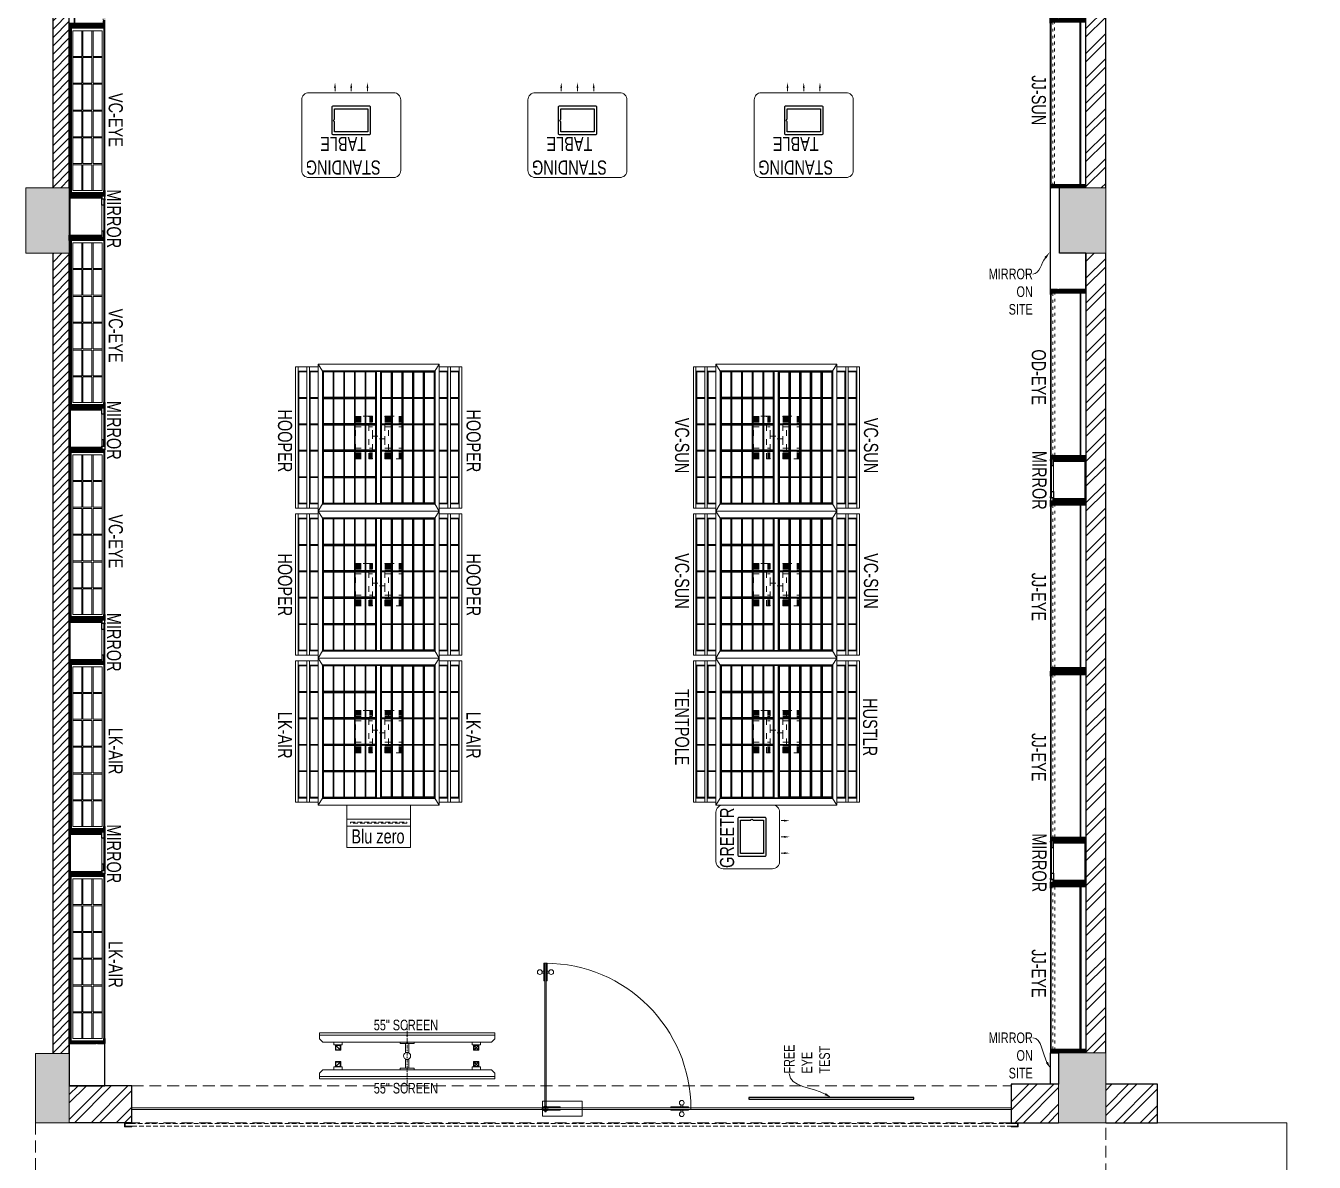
# Model space of a CAD drawing. Header units: feet. Extents: x 10117427 to 10126665, y -5945128 to -5920170.
# Drawn here: x 10117554 to 10126665, y -5935552 to -5927513 of the extents above; entities that cross this region are included whole.
import ezdxf
from ezdxf import colors
from ezdxf.entities.mleader import LeaderData, LeaderLine
from ezdxf.math import Vec2, Vec3

# ---------------------------------------------------------------- set-up
doc = ezdxf.new("R2010")
doc.units = ezdxf.units.FT
doc.header["$LTSCALE"] = 33
doc.header["$MEASUREMENT"] = 0
for name, pattern in [('ACAD_ISO03W100', [30, 12, -18]), ('D10_DASHED', [0.75, 0.5, -0.25]), ('DASHDOT2', [0.5, 0.25, -0.125, 0, -0.125]), ('HIDDEN', [9.525, 6.35, -3.175]), ('HIDDENX2', [0.75, 0.5, -0.25])]:
    doc.linetypes.add(name, pattern=pattern)
for name, color, linetype, lineweight in [('A-COL', 243, 'Continuous', 9), ('A-Glazing', 4, 'Continuous', 20), ('A-shutter', 8, 'Continuous', 18), ('A-STAIR', 6, 'Continuous', 5), ('beam', 90, 'Continuous', 9), ('column hatch', 5, 'Continuous', 0), ('Glazing', 141, 'Continuous', 15), ('HIDDEN LINE', 177, 'Continuous', 0), ('LENS-DIM', 252, 'Continuous', 5), ('LENS-FURNITURE', 13, 'Continuous', 9), ('LENS-PARTITION', 21, 'Continuous', 25), ('LENS-TEXT', 31, 'Continuous', 5), ('LENS_TEXT', 31, 'Continuous', 5), ('LK-EQPMT', 3, 'Continuous', 18), ('LK-FF&E FLOOR', 1, 'Continuous', 9), ('LK-FF&E WALL', 1, 'Continuous', 9), ('LK-IT', 3, 'Continuous', 18), ('LN-ELEVATION-1', 81, 'Continuous', 25), ('LN-ELEVATION-2', 103, 'Continuous', 20), ('LN-ELEVATION-3', 125, 'Continuous', 18), ('LN-ELEVATION-4', 145, 'Continuous', 13), ('LN-ELEVATION-5', 167, 'Continuous', 5), ('LN-HATCH', 251, 'Continuous', 0), ('PLANO-TXT', 252, 'Continuous', 5), ('rolling shutter', 1, 'Continuous', 5)]:
    doc.layers.add(name, color=color, linetype=linetype, lineweight=lineweight)
doc.layers.add('A-WALL', color=1, linetype='Continuous')
doc.styles.add('LK TXT', font='GILC____.TTF', dxfattribs={"height": 100})
doc.styles.get("Standard").update_dxf_attribs({"font": 'GILC____.TTF'})
pattern_1 = [(45, (7858054.0837, 3504049.203), (-4.4901280605, 4.4901280605), [])]
pattern_2 = [(45, (3990327.2935, 1709214.6916), (-4.4901280605, 4.4901280605), [])]

# ---------------------------------------------------------------- blocks, each defined once
blk = doc.blocks.new('BLUE ZERO')
at = {"layer": 'LENS-FURNITURE', "ltscale": 0.5}
for points in [[(86206.7, 120883.4), (86206.7, 120433.4), (85906.7, 120433.4), (85906.7, 120883.4)], [(86106.7, 120883.4), (86106.7, 120433.4), (86056.7, 120433.4), (86056.7, 120883.4)]]:
    blk.add_lwpolyline(points, close=True, dxfattribs=at)
at = {"layer": 'LENS-FURNITURE', "linetype": 'D10_DASHED', "ltscale": 2}
blk.add_lwpolyline([(86085.7, 120858.4), (86085.7, 120458.4), (86077.7, 120458.4), (86077.7, 120858.4)], close=True, dxfattribs=at)
blk = doc.blocks.new('*U48')
at = {"layer": 'A-shutter', "color": 5, "ltscale": 10}
for points in [[(41038450.5, -1561539.2), (41038450.5, -1561544.2), (41038405.5, -1561544.2), (41038405.5, -1561564.2), (41038450.5, -1561564.2), (41038450.5, -1561569.2), (41038400.5, -1561569.2), (41038400.5, -1561539.2)], [(41044669.5, -1561539.2), (41044669.5, -1561544.2), (41044714.5, -1561544.2), (41044714.5, -1561564.2), (41044669.5, -1561564.2), (41044669.5, -1561569.2), (41044719.5, -1561569.2), (41044719.5, -1561539.2)]]:
    blk.add_lwpolyline(points, close=True, dxfattribs=at)
at = {"layer": 'A-shutter', "color": 5, "linetype": 'HIDDENX2', "ltscale": 2}
blk.add_lwpolyline([(41038405.5, -1561544.2), (41038405.5, -1561564.2), (41044714.5, -1561564.2), (41044714.5, -1561544.2)], close=True, dxfattribs=at)
blk = doc.blocks.new('A$C4f7093e4')
at = {"layer": 'column hatch'}
h = blk.add_hatch(color=8, dxfattribs=at)
h.dxf.hatch_style = 1
h.paths.add_polyline_path([(-5099.9, -1970.4), (-5407.9, -1970.4), (-5407.9, -2432.4), (-5099.9, -2432.4)])
h = blk.add_hatch(color=8, dxfattribs=at)
h.dxf.hatch_style = 1
h.paths.add_polyline_path([(1901.1, -2432.4), (2229.1, -2432.4), (2229.1, -1970.4), (1901.1, -1970.4)])
h = blk.add_hatch(color=8, dxfattribs=at)
h.dxf.hatch_style = 1
h.paths.add_polyline_path([(-5099.9, -8093.4), (-5338.9, -8093.4), (-5338.9, -8583.4), (-5099.9, -8583.4)])
h = blk.add_hatch(color=8, dxfattribs=at)
h.dxf.hatch_style = 1
h.paths.add_polyline_path([(2229.1, -8088.4), (1896.1, -8088.4), (1896.1, -8583.4), (2229.1, -8583.4)])
at = {"layer": 'LN-HATCH'}
h = blk.add_hatch(dxfattribs=at)
h.set_pattern_fill('ANSI31', color=256, scale=333, angle=180)
h.set_pattern_definition([(225, (-10293395.193, 5275944.316), (29.43331977, -29.43331977), [])])
h.paths.add_polyline_path([(-5099.9, 6382.6), (1949.1, 6382.6), (1949.1, 6497.6), (-5214.9, 6497.6), (-5214.9, 3906.6), (-5099.9, 3906.6)])
h.paths.add_polyline_path([(-5214.9, -1970.4), (-5099.9, -1970.4), (-5099.9, 3667.6), (-5214.9, 3667.6)])
h.paths.add_polyline_path([(-5214.9, -8093.4), (-5099.9, -8093.4), (-5099.9, -2432.4), (-5214.9, -2432.4)])
h = blk.add_hatch(dxfattribs=at)
h.set_pattern_fill('ANSI32', color=256, scale=333, angle=180)
h.set_pattern_definition([(225, (-10293395.19, 5275944.32), (88.2999593, -88.2999593), []), (225, (-10293454.06, 5275944.32), (88.2999593, -88.2999593), [])])
h.paths.add_polyline_path([(2229.1, -1970.4), (2229.1, 3667.6), (2087.1, 3667.6), (2087.1, -1970.4)])
h.paths.add_polyline_path([(2229.1, -8088.4), (2229.1, -2432.4), (2088.1, -2432.4), (2088.1, -8088.4)])
h.paths.add_polyline_path([(1896.1, -8583.4), (1896.1, -8311.4), (1560.1, -8311.4), (1560.1, -8583.4)])
h.paths.add_polyline_path([(2594.1, -8583.4), (2594.1, -8311.4), (2229.1, -8311.4), (2229.1, -8583.4)])
h.paths.add_polyline_path([(-4658.9, -8583.4), (-4658.9, -8323.4), (-5099.9, -8323.4), (-5099.9, -8583.4)])
h.paths.add_polyline_path([(2099.1, 6497.6), (1949.1, 6497.6), (1949.1, 3906.6), (2099.1, 3906.6)])
at = {"layer": 'A-COL'}
for points in [[(-5407.9, -2432.4), (-5407.9, -1970.4), (-5099.9, -1970.4), (-5099.9, -2432.4)], [(1901.1, -1970.4), (1901.1, -2432.4), (2229.1, -2432.4), (2229.1, -1970.4)]]:
    blk.add_lwpolyline(points, close=True, dxfattribs=at)
for points in [[(-5099.9, -8583.4), (-5099.9, -8093.4), (-5338.9, -8093.4), (-5338.9, -8583.4), (-5099.9, -8583.4)], [(1894.6, -8583.4), (2229.1, -8583.4), (2229.1, -8088.4), (1896.1, -8088.4), (1896.1, -8583.4)]]:
    blk.add_lwpolyline(points, dxfattribs=at)
at = {"layer": 'A-Glazing'}
blk.add_lwpolyline([(-4658.9, -8477.4), (1560.1, -8477.4), (1560.1, -8489.4), (-4658.9, -8489.4)], close=True, dxfattribs=at)
at = {"layer": 'A-STAIR'}
blk.add_line((2594.1, -8583.4), (3509.5, -8583.4), dxfattribs=at)
blk.add_lwpolyline([(3509.5, -8583.4), (3509.5, -9892.3), (3703.4, -9940.8), (3319.7, -9961.5), (3509.5, -10015.4), (3509.5, -11083.4)], dxfattribs=at)
at = {"layer": 'A-WALL'}
for p, q in [((-5214.9, -1970.4), (-5214.9, 3667.6)), ((-5099.9, -1970.4), (-5099.9, 3667.6)), ((2087.1, 3667.6), (2087.1, -1970.4)), ((2229.1, -1970.4), (2229.1, 3667.6)), ((-5214.9, -8093.4), (-5214.9, -2432.4)), ((-5099.9, -8093.4), (-5099.9, -2432.4)), ((2088.1, -2432.4), (2088.1, -8088.4)), ((2229.1, -8088.4), (2229.1, -2432.4)), ((-4658.9, -8323.4), (-5099.9, -8323.4)), ((-4658.9, -8583.4), (-4658.9, -8323.4)), ((1896.1, -8311.4), (1560.1, -8311.4)), ((1560.1, -8311.4), (1560.1, -8583.4)), ((2594.1, -8311.4), (2229.1, -8311.4)), ((2594.1, -8583.4), (2594.1, -8311.4)), ((-4658.9, -8583.4), (-5099.9, -8583.4)), ((1560.1, -8583.4), (1896.1, -8583.4)), ((2229.1, -8583.4), (2594.1, -8583.4))]:
    blk.add_line(p, q, dxfattribs=at)
at = {"layer": 'beam', "linetype": 'HIDDEN', "ltscale": 0.4}
for p, q in [((-5338.9, -8583.4), (-5338.9, -12326.9)), ((2229.1, -12350), (2229.1, -8583.4))]:
    blk.add_line(p, q, dxfattribs=at)
blk.add_lwpolyline([(-4658.9, -8323.4), (1560.1, -8323.4), (1560.1, -8583.4), (-4658.9, -8583.4)], close=True, dxfattribs=at)
at = {"layer": 'rolling shutter'}
blk.add_blockref('*U48', (-41043109.4, 1552955.9), dxfattribs=at)
blk = doc.blocks.new('A$C5104be99')
at = {"layer": 'LENS-DIM', "color": 2}
blk.add_lwpolyline([(5143.2, 5142.3), (-2043.8, 5142.3), (-2043.8, 1266.8), (-2043.8, 804.8), (-2043.8, -4856.2), (-2043.8, -5086.2), (-1602.8, -5086.2), (-1602.8, -5240.2), (4616.2, -5240.2), (4616.2, -5074.2), (4952.2, -5074.2), (4952.2, -4851.2), (5144.2, -4851.2), (5144.2, 804.8), (4957.2, 804.8), (4957.2, 1266.8), (5143.2, 1266.8)], close=True, dxfattribs=at)
blk.add_blockref('A$C4f7093e4', (3056.2, 3237.2), dxfattribs=at)
blk = doc.blocks.new('VC HD 1200')
at = {"layer": 'LN-HATCH', "ltscale": 0.5}
h = blk.add_hatch(dxfattribs=at)
h.set_pattern_fill('ANSI31', color=256, scale=2)
h.set_pattern_definition([(45, (3760859.753, 1795248.936), (-4.490128061, 4.490128061), [])])
h.paths.add_polyline_path([(-1200, 250), (-1200, 60), (-1194, 60), (-1194, 50), (-1200, 50), (-1200, 6), (-1182, 6), (-1182, 250)])
h = blk.add_hatch(dxfattribs=at)
h.set_pattern_fill('ANSI31', color=256, scale=2)
h.set_pattern_definition(pattern_1)
h.paths.add_polyline_path([(0, 250), (0, 60), (-6, 60), (-6, 50), (0, 50), (0, 6), (-18, 6), (-18, 250)])
h = blk.add_hatch(dxfattribs=at)
h.set_pattern_fill('ANSI31', color=256, scale=2)
h.set_pattern_definition([(45, (7858047.0837, 3504049.203), (-4.4901280605, 4.4901280605), [])])
h.paths.add_polyline_path([(-1165, 6), (-1165, 0), (-1200, 0), (-1200, 6)])
h = blk.add_hatch(dxfattribs=at)
h.set_pattern_fill('ANSI31', color=256, scale=2)
h.set_pattern_definition(pattern_1)
h.paths.add_polyline_path([(-28, 6), (-28, 0), (0, 0), (0, 6)])
at = {"layer": 'LN-ELEVATION-1', "ltscale": 0.5}
for points in [[(-1200, 250), (-1200, 60), (-1194, 60), (-1194, 50), (-1200, 50), (-1200, 6), (-1182, 6), (-1182, 250)], [(-18, 238), (-1182, 238), (-1182, 244), (-18, 244)], [(0, 250), (0, 60), (-6, 60), (-6, 50), (0, 50), (0, 6), (-18, 6), (-18, 250)], [(-1165, 6), (-1165, 0), (-1200, 0), (-1200, 6)], [(-35, 6), (-35, 0), (0, 0), (0, 6)]]:
    blk.add_lwpolyline(points, close=True, dxfattribs=at)
at = {"layer": 'LN-ELEVATION-3', "ltscale": 0.5}
for p, q in [((-1182, 250), (-18, 250)), ((-1165, 6), (-35, 6)), ((-35, 0), (-1165, 0))]:
    blk.add_line(p, q, dxfattribs=at)
for points in [[(-1165, 226), (-35, 226), (-35, 18), (-1165, 18)], [(-1165, 226), (-983.3, 226), (-983.3, 162), (-1165, 162)], [(-975.3, 226), (-793.7, 226), (-793.7, 162), (-975.3, 162)], [(-785.7, 226), (-604, 226), (-604, 162), (-785.7, 162)], [(-596, 226), (-414.3, 226), (-414.3, 162), (-596, 162)], [(-406.3, 226), (-224.7, 226), (-224.7, 162), (-406.3, 162)], [(-216.7, 226), (-35, 226), (-35, 162), (-216.7, 162)], [(-1165, 90), (-983.3, 90), (-983.3, 154), (-1165, 154)], [(-975.3, 154), (-793.7, 154), (-793.7, 90), (-975.3, 90)], [(-785.7, 154), (-604, 154), (-604, 90), (-785.7, 90)], [(-596, 154), (-414.3, 154), (-414.3, 90), (-596, 90)], [(-406.3, 154), (-224.7, 154), (-224.7, 90), (-406.3, 90)], [(-216.7, 154), (-35, 154), (-35, 90), (-216.7, 90)], [(-1165, 82), (-983.3, 82), (-983.3, 18), (-1165, 18)], [(-975.3, 82), (-793.7, 82), (-793.7, 18), (-975.3, 18)], [(-785.7, 82), (-604, 82), (-604, 18), (-785.7, 18)], [(-596, 82), (-414.3, 82), (-414.3, 18), (-596, 18)], [(-406.3, 82), (-224.7, 82), (-224.7, 18), (-406.3, 18)], [(-216.7, 82), (-35, 82), (-35, 18), (-216.7, 18)]]:
    blk.add_lwpolyline(points, close=True, dxfattribs=at)
blk = doc.blocks.new('MIRROR')
at = {"layer": 'LN-HATCH', "ltscale": 0.5}
h = blk.add_hatch(dxfattribs=at)
h.set_pattern_fill('ANSI31', color=256, scale=2)
h.set_pattern_definition([(45, (4060433.7416, 1708720.787), (-4.4901280605, 4.4901280605), [])])
h.paths.add_polyline_path([(212.9, 101.3), (230.9, 101.3), (230.9, -127.7), (212.9, -127.7)])
h.paths.add_polyline_path([(230.9, 95.3), (494.9, 95.3), (494.9, 101.3), (230.9, 101.3)])
h.paths.add_polyline_path([(512.9, 101.3), (494.9, 101.3), (494.9, -127.7), (512.9, -127.7)])
at = {"layer": 'Defpoints'}
blk.add_lwpolyline([(512.9, 101.3), (212.9, 101.3), (212.9, -148.7), (512.9, -148.7)], close=True, dxfattribs=at)
at = {"layer": 'LN-ELEVATION-1'}
for points in [[(212.9, 101.3), (230.9, 101.3), (230.9, -127.7), (212.9, -127.7)], [(230.9, 95.3), (494.9, 95.3), (494.9, 101.3), (230.9, 101.3)], [(512.9, 101.3), (494.9, 101.3), (494.9, -127.7), (512.9, -127.7)], [(259.9, -141.7), (259.9, -127.7), (214.9, -127.7), (214.9, -148.7), (223.9, -148.7), (223.9, -147.2), (216.4, -147.2), (216.4, -141.7)], [(442.9, -141.7), (442.9, -127.7), (487.9, -127.7), (487.9, -148.7), (478.9, -148.7), (478.9, -147.2), (486.4, -147.2), (486.4, -141.7)], [(504.9, -148.7), (504.9, -147.2), (509.4, -147.2), (509.4, -129.2), (487.9, -129.2), (487.9, -127.7), (510.9, -127.7), (510.9, -148.7)]]:
    blk.add_lwpolyline(points, close=True, dxfattribs=at)
at = {"layer": 'LN-ELEVATION-2', "color": 4, "lineweight": 0}
blk.add_lwpolyline([(216.4, -141.7), (486.4, -141.7), (486.4, -147.2), (216.4, -147.2)], close=True, dxfattribs=at)
at = {"layer": 'LN-ELEVATION-2'}
blk.add_lwpolyline([(259.9, -141.7), (442.9, -141.7), (442.9, -127.7), (259.9, -127.7)], close=True, dxfattribs=at)
at = {"layer": 'LN-ELEVATION-4', "ltscale": 0.5}
blk.add_line((478.9, -148.7), (223.9, -148.7), dxfattribs=at)
blk = doc.blocks.new('JJ SH 1200')
at = {"layer": 'LN-HATCH', "ltscale": 0.5}
h = blk.add_hatch(dxfattribs=at)
h.set_pattern_fill('ANSI31', color=256, scale=2)
h.set_pattern_definition([(45, (4097187.331, 1708800.267), (-4.4901280605, 4.4901280605), [])])
h.paths.add_polyline_path([(792.1, 220), (792.1, 30), (786.1, 30), (786.1, 20), (792.1, 20), (792.1, -24), (767.1, -24), (767.1, 220)])
h.paths.add_polyline_path([(-382.9, 180), (767.1, 180), (767.1, 186), (-382.9, 186)])
h.paths.add_polyline_path([(757.1, -24), (757.1, -30), (792.1, -30), (792.1, -24)])
h.paths.add_polyline_path([(-407.9, 220), (-407.9, 30), (-401.9, 30), (-401.9, 20), (-407.9, 20), (-407.9, -24), (-382.9, -24), (-382.9, 220)])
h.paths.add_polyline_path([(-372.9, -24), (-372.9, -30), (-407.9, -30), (-407.9, -24)])
at = {"layer": 'LN-ELEVATION-1', "ltscale": 0.5}
for points in [[(-407.9, 220), (-407.9, 30), (-401.9, 30), (-401.9, 20), (-407.9, 20), (-407.9, -24), (-382.9, -24), (-382.9, 220)], [(-382.9, 180), (767.1, 180), (767.1, 186), (-382.9, 186)], [(792.1, 220), (792.1, 30), (786.1, 30), (786.1, 20), (792.1, 20), (792.1, -24), (767.1, -24), (767.1, 220)], [(-372.9, -24), (-372.9, -30), (-407.9, -30), (-407.9, -24)], [(757.1, -24), (757.1, -30), (792.1, -30), (792.1, -24)]]:
    blk.add_lwpolyline(points, close=True, dxfattribs=at)
at = {"layer": 'LN-ELEVATION-3', "ltscale": 0.5}
for p, q in [((767.1, 220), (-382.9, 220)), ((757.1, -24), (-372.9, -24)), ((-372.9, -30), (757.1, -30))]:
    blk.add_line(p, q, dxfattribs=at)
at = {"layer": 'LN-ELEVATION-4', "linetype": 'ACAD_ISO03W100', "ltscale": 0.05}
blk.add_lwpolyline([(767.1, 0), (-382.9, 0), (-382.9, -12), (767.1, -12)], close=True, dxfattribs=at)
blk = doc.blocks.new('ffgd')
at = {"layer": 'LN-ELEVATION-4', "linetype": 'ACAD_ISO03W100', "ltscale": 0.1}
blk.add_lwpolyline([(0, 47.3), (0, -41.5), (-20, -41.5), (-20, 47.3)], close=True, dxfattribs=at)
at = {"layer": 'LN-ELEVATION-5', "linetype": 'ACAD_ISO03W100', "ltscale": 0.1}
for p, q in [((-159.9, 165.7), (-159.9, 47.3)), ((-159.7, 165.7), (-159.7, 47.3)), ((-159.4, 165.7), (-159.4, 47.3)), ((-159, 165.7), (-159, 47.3)), ((-158.5, 165.7), (-158.5, 47.3)), ((-157.9, 165.7), (-157.9, 47.3)), ((-157.1, 165.7), (-157.1, 47.3)), ((-156.1, 165.7), (-156.1, 47.3)), ((-154.1, 165.7), (-154.1, 47.3)), ((-151.1, 165.7), (-151.1, 47.3)), ((-146.1, 165.7), (-146.1, 47.3)), ((-141.1, 165.7), (-141.1, 47.3)), ((-135.1, 165.7), (-135.1, 47.3)), ((-128.1, 165.7), (-128.1, 47.3)), ((-120.1, 165.7), (-120.1, 47.3)), ((-111.1, 165.7), (-111.1, 47.3)), ((-102.1, 165.7), (-102.1, 47.3)), ((-85, 165.7), (-85, 47.3)), ((65, 165.7), (65, 47.3)), ((82.1, 165.7), (82.1, 47.3)), ((91.1, 165.7), (91.1, 47.3)), ((100.1, 165.7), (100.1, 47.3)), ((108.1, 165.7), (108.1, 47.3)), ((115.1, 165.7), (115.1, 47.3)), ((121.1, 165.7), (121.1, 47.3)), ((126.1, 165.7), (126.1, 47.3)), ((131.1, 165.7), (131.1, 47.3)), ((134.1, 165.7), (134.1, 47.3)), ((136.1, 165.7), (136.1, 47.3)), ((137.1, 165.7), (137.1, 47.3)), ((137.9, 165.7), (137.9, 47.3)), ((138.5, 165.7), (138.5, 47.3)), ((139, 165.7), (139, 47.3)), ((139.4, 165.7), (139.4, 47.3)), ((139.7, 165.7), (139.7, 47.3)), ((139.9, 165.7), (139.9, 47.3)), ((-159.9, -41.5), (-159.9, -159.9)), ((-159.7, -41.5), (-159.7, -159.9)), ((-159.4, -41.5), (-159.4, -159.9)), ((-159, -41.5), (-159, -159.9)), ((-158.5, -41.5), (-158.5, -159.9)), ((-157.9, -41.5), (-157.9, -159.9)), ((-157.1, -41.5), (-157.1, -159.9)), ((-156.1, -41.5), (-156.1, -159.9)), ((-154.1, -41.5), (-154.1, -159.9)), ((-151.1, -41.5), (-151.1, -159.9)), ((-146.1, -41.5), (-146.1, -159.9)), ((-141.1, -41.5), (-141.1, -159.9)), ((-135.1, -41.5), (-135.1, -159.9)), ((-128.1, -41.5), (-128.1, -159.9)), ((-120.1, -41.5), (-120.1, -159.9)), ((-111.1, -41.5), (-111.1, -159.9)), ((-102.1, -41.5), (-102.1, -159.9)), ((-85, -41.5), (-85, -159.9)), ((65, -41.5), (65, -159.9)), ((82.1, -41.5), (82.1, -159.9)), ((91.1, -41.5), (91.1, -159.9)), ((100.1, -41.5), (100.1, -159.9)), ((108.1, -41.5), (108.1, -159.9)), ((115.1, -41.5), (115.1, -159.9)), ((121.1, -41.5), (121.1, -159.9)), ((126.1, -41.5), (126.1, -159.9)), ((131.1, -41.5), (131.1, -159.9)), ((134.1, -41.5), (134.1, -159.9)), ((136.1, -41.5), (136.1, -159.9)), ((137.1, -41.5), (137.1, -159.9)), ((137.9, -41.5), (137.9, -159.9)), ((138.5, -41.5), (138.5, -159.9)), ((139, -41.5), (139, -159.9)), ((139.4, -41.5), (139.4, -159.9)), ((139.7, -41.5), (139.7, -159.9)), ((139.9, -41.5), (139.9, -159.9))]:
    blk.add_line(p, q, dxfattribs=at)
for points in [[(140, 73), (140, 165.7), (-160, 165.7), (-160, 73)], [(140, -67.1), (140, -159.9), (-160, -159.9), (-160, -67.1)]]:
    blk.add_lwpolyline(points, dxfattribs=at)
for points in [[(140, 73), (140, 47.3), (-160, 47.3), (-160, 73)], [(140, -41.5), (140, -67.1), (-160, -67.1), (-160, -41.5)]]:
    blk.add_lwpolyline(points, close=True, dxfattribs=at)
blk = doc.blocks.new('EURO 1040 x 1175')
at = {"layer": 'LN-ELEVATION-1'}
for points in [[(-470, -327.4), (470, -327.4), (470, 467.6), (-470, 467.6)], [(-470, 85.1), (470, 85.1), (470, 467.6), (-470, 467.6)], [(-283.2, 85.1), (-277.2, 85.1), (-277.2, 467.6), (-283.2, 467.6)], [(-96.4, 85.1), (-90.4, 85.1), (-90.4, 467.6), (-96.4, 467.6)], [(90.4, 85.1), (96.4, 85.1), (96.4, 467.6), (90.4, 467.6)], [(277.2, 85.1), (283.2, 85.1), (283.2, 467.6), (277.2, 467.6)], [(-470, 386.6), (-283.2, 386.6), (-283.2, 392.6), (-470, 392.6)], [(-277.2, 386.6), (-96.4, 386.6), (-96.4, 392.6), (-277.2, 392.6)], [(-90.4, 386.6), (90.4, 386.6), (90.4, 392.6), (-90.4, 392.6)], [(96.4, 386.6), (277.2, 386.6), (277.2, 392.6), (96.4, 392.6)], [(283.2, 386.6), (470, 386.6), (470, 392.6), (283.2, 392.6)], [(-470, 311.2), (-283.2, 311.2), (-283.2, 317.2), (-470, 317.2)], [(-277.2, 311.2), (-96.4, 311.2), (-96.4, 317.2), (-277.2, 317.2)], [(-90.4, 311.2), (90.4, 311.2), (90.4, 317.2), (-90.4, 317.2)], [(96.4, 311.2), (277.2, 311.2), (277.2, 317.2), (96.4, 317.2)], [(283.2, 311.2), (470, 311.2), (470, 317.2), (283.2, 317.2)], [(-470, 235.8), (-283.2, 235.8), (-283.2, 241.8), (-470, 241.8)], [(-277.2, 235.8), (-96.4, 235.8), (-96.4, 241.8), (-277.2, 241.8)], [(-90.4, 235.8), (90.4, 235.8), (90.4, 241.8), (-90.4, 241.8)], [(96.4, 235.8), (277.2, 235.8), (277.2, 241.8), (96.4, 241.8)], [(283.2, 235.8), (470, 235.8), (470, 241.8), (283.2, 241.8)], [(-470, 160.4), (-283.2, 160.4), (-283.2, 166.4), (-470, 166.4)], [(-277.2, 160.4), (-96.4, 160.4), (-96.4, 166.4), (-277.2, 166.4)], [(-90.4, 160.4), (90.4, 160.4), (90.4, 166.4), (-90.4, 166.4)], [(96.4, 160.4), (277.2, 160.4), (277.2, 166.4), (96.4, 166.4)], [(283.2, 160.4), (470, 160.4), (470, 166.4), (283.2, 166.4)], [(-470, 85.1), (470, 85.1), (470, 55.1), (-470, 55.1)], [(-470, 55.1), (470, 55.1), (470, -327.4), (-470, -327.4)], [(-283.2, 55.1), (-277.2, 55.1), (-277.2, -327.4), (-283.2, -327.4)], [(-96.4, 55.1), (-90.4, 55.1), (-90.4, -327.4), (-96.4, -327.4)], [(90.4, 55.1), (96.4, 55.1), (96.4, -327.4), (90.4, -327.4)], [(277.2, 55.1), (283.2, 55.1), (283.2, -327.4), (277.2, -327.4)], [(-470, -20.3), (-283.2, -20.3), (-283.2, -26.3), (-470, -26.3)], [(-277.2, -20.3), (-96.4, -20.3), (-96.4, -26.3), (-277.2, -26.3)], [(-90.4, -20.3), (90.4, -20.3), (90.4, -26.3), (-90.4, -26.3)], [(96.4, -20.3), (277.2, -20.3), (277.2, -26.3), (96.4, -26.3)], [(283.2, -20.3), (470, -20.3), (470, -26.3), (283.2, -26.3)], [(-470, -95.7), (-283.2, -95.7), (-283.2, -101.7), (-470, -101.7)], [(-470, -171.1), (-283.2, -171.1), (-283.2, -177.1), (-470, -177.1)], [(-277.2, -95.7), (-96.4, -95.7), (-96.4, -101.7), (-277.2, -101.7)], [(-277.2, -171.1), (-96.4, -171.1), (-96.4, -177.1), (-277.2, -177.1)], [(-90.4, -95.7), (90.4, -95.7), (90.4, -101.7), (-90.4, -101.7)], [(-90.4, -171.1), (90.4, -171.1), (90.4, -177.1), (-90.4, -177.1)], [(96.4, -95.7), (277.2, -95.7), (277.2, -101.7), (96.4, -101.7)], [(96.4, -171.1), (277.2, -171.1), (277.2, -177.1), (96.4, -177.1)], [(283.2, -95.7), (470, -95.7), (470, -101.7), (283.2, -101.7)], [(283.2, -171.1), (470, -171.1), (470, -177.1), (283.2, -177.1)], [(-470, -246.4), (-283.2, -246.4), (-283.2, -252.4), (-470, -252.4)], [(-277.2, -246.4), (-96.4, -246.4), (-96.4, -252.4), (-277.2, -252.4)], [(-90.4, -246.4), (90.4, -246.4), (90.4, -252.4), (-90.4, -252.4)], [(96.4, -246.4), (277.2, -246.4), (277.2, -252.4), (96.4, -252.4)], [(283.2, -246.4), (470, -246.4), (470, -252.4), (283.2, -252.4)]]:
    blk.add_lwpolyline(points, close=True, dxfattribs=at)
for points in [[(-283.2, 461.6), (-464, 461.6), (-464, 317.2)], [(-96.4, 461.6), (-277.2, 461.6)], [(90.4, 461.6), (-90.4, 461.6)], [(277.2, 461.6), (96.4, 461.6)], [(464, 317.2), (464, 461.6), (283.2, 461.6)], [(-464, 311.2), (-464, 241.8)], [(464, 241.8), (464, 311.2)], [(-464, 235.8), (-464, 166.4)], [(464, 166.4), (464, 235.8)], [(-464, 160.4), (-464, 91.1), (-283.2, 91.1)], [(283.2, 91.1), (464, 91.1), (464, 160.4)], [(-464, -20.3), (-464, 49.1), (-283.2, 49.1)], [(-277.2, 91.1), (-96.4, 91.1)], [(-277.2, 49.1), (-96.4, 49.1)], [(-90.4, 91.1), (90.4, 91.1)], [(-90.4, 49.1), (90.4, 49.1)], [(96.4, 91.1), (277.2, 91.1)], [(96.4, 49.1), (277.2, 49.1)], [(283.2, 49.1), (464, 49.1), (464, -20.3)], [(-464, -95.7), (-464, -26.3)], [(464, -26.3), (464, -95.7)], [(-464, -171.1), (-464, -101.7)], [(-283.2, -321.4), (-464, -321.4), (-464, -177.1)], [(464, -177.1), (464, -321.4), (283.2, -321.4)], [(464, -101.7), (464, -171.1)], [(-96.4, -321.4), (-277.2, -321.4)], [(90.4, -321.4), (-90.4, -321.4)], [(277.2, -321.4), (96.4, -321.4)]]:
    blk.add_lwpolyline(points, dxfattribs=at)
at = {"layer": 'LN-ELEVATION-2'}
blk.add_lwpolyline([(-520, -357.4), (520, -357.4), (520, 497.6), (-520, 497.6)], close=True, dxfattribs=at)
for points in [[(-470, 467.6), (-520, 497.6)], [(470, 467.6), (520, 497.6)], [(-470, -327.4), (-520, -357.4)], [(470, -327.4), (520, -357.4)]]:
    blk.add_lwpolyline(points, dxfattribs=at)
at = {"layer": 'LN-ELEVATION-3'}
for points in [[(-500, 559.6), (500, 559.6), (500, 577.6), (-500, 577.6)], [(-500, 497.6), (-470, 497.6), (-470, 559.6), (-500, 559.6)], [(470, 497.6), (500, 497.6), (500, 559.6), (470, 559.6)], [(-500, -357.4), (-470, -357.4), (-470, -419.4), (-500, -419.4)], [(470, -357.4), (500, -357.4), (500, -419.4), (470, -419.4)], [(-500, -419.4), (500, -419.4), (500, -437.4), (-500, -437.4)]]:
    blk.add_lwpolyline(points, close=True, dxfattribs=at)
at = {"layer": 'LN-ELEVATION-4'}
for points in [[(-500, 639.6), (500, 639.6), (500, 657.6), (-500, 657.6)], [(-500, 577.6), (-470, 577.6), (-470, 639.6), (-500, 639.6)], [(470, 577.6), (500, 577.6), (500, 639.6), (470, 639.6)], [(-470, 497.6), (-464, 497.6), (-464, 559.6), (-470, 559.6)], [(-464, 553.6), (-283.2, 553.6), (-283.2, 559.6), (-464, 559.6)], [(-283.2, 497.6), (-277.2, 497.6), (-277.2, 559.6), (-283.2, 559.6)], [(-277.2, 553.6), (-96.4, 553.6), (-96.4, 559.6), (-277.2, 559.6)], [(-96.4, 497.6), (-90.4, 497.6), (-90.4, 559.6), (-96.4, 559.6)], [(-90.4, 553.6), (90.4, 553.6), (90.4, 559.6), (-90.4, 559.6)], [(90.4, 497.6), (96.4, 497.6), (96.4, 559.6), (90.4, 559.6)], [(96.4, 553.6), (277.2, 553.6), (277.2, 559.6), (96.4, 559.6)], [(277.2, 497.6), (283.2, 497.6), (283.2, 559.6), (277.2, 559.6)], [(283.2, 553.6), (464, 553.6), (464, 559.6), (283.2, 559.6)], [(464, 497.6), (470, 497.6), (470, 559.6), (464, 559.6)], [(-470, -357.4), (-464, -357.4), (-464, -419.4), (-470, -419.4)], [(-283.2, -357.4), (-277.2, -357.4), (-277.2, -419.4), (-283.2, -419.4)], [(-96.4, -357.4), (-90.4, -357.4), (-90.4, -419.4), (-96.4, -419.4)], [(90.4, -357.4), (96.4, -357.4), (96.4, -419.4), (90.4, -419.4)], [(277.2, -357.4), (283.2, -357.4), (283.2, -419.4), (277.2, -419.4)], [(464, -357.4), (470, -357.4), (470, -419.4), (464, -419.4)], [(-500, -437.4), (-470, -437.4), (-470, -499.4), (-500, -499.4)], [(-464, -413.4), (-283.2, -413.4), (-283.2, -419.4), (-464, -419.4)], [(-277.2, -413.4), (-96.4, -413.4), (-96.4, -419.4), (-277.2, -419.4)], [(-90.4, -413.4), (90.4, -413.4), (90.4, -419.4), (-90.4, -419.4)], [(96.4, -413.4), (277.2, -413.4), (277.2, -419.4), (96.4, -419.4)], [(283.2, -413.4), (464, -413.4), (464, -419.4), (283.2, -419.4)], [(470, -437.4), (500, -437.4), (500, -499.4), (470, -499.4)], [(-500, -499.4), (500, -499.4), (500, -517.4), (-500, -517.4)]]:
    blk.add_lwpolyline(points, close=True, dxfattribs=at)
at = {"layer": 'LN-ELEVATION-5'}
for points in [[(-470, 577.6), (-464, 577.6), (-464, 639.6), (-470, 639.6)], [(-464, 633.6), (-283.2, 633.6), (-283.2, 639.6), (-464, 639.6)], [(-283.2, 577.6), (-277.2, 577.6), (-277.2, 639.6), (-283.2, 639.6)], [(-277.2, 633.6), (-96.4, 633.6), (-96.4, 639.6), (-277.2, 639.6)], [(-96.4, 577.6), (-90.4, 577.6), (-90.4, 639.6), (-96.4, 639.6)], [(-90.4, 633.6), (90.4, 633.6), (90.4, 639.6), (-90.4, 639.6)], [(90.4, 577.6), (96.4, 577.6), (96.4, 639.6), (90.4, 639.6)], [(96.4, 633.6), (277.2, 633.6), (277.2, 639.6), (96.4, 639.6)], [(277.2, 577.6), (283.2, 577.6), (283.2, 639.6), (277.2, 639.6)], [(283.2, 633.6), (464, 633.6), (464, 639.6), (283.2, 639.6)], [(464, 577.6), (470, 577.6), (470, 639.6), (464, 639.6)], [(-470, -437.4), (-464, -437.4), (-464, -499.4), (-470, -499.4)], [(-283.2, -437.4), (-277.2, -437.4), (-277.2, -499.4), (-283.2, -499.4)], [(-96.4, -437.4), (-90.4, -437.4), (-90.4, -499.4), (-96.4, -499.4)], [(90.4, -437.4), (96.4, -437.4), (96.4, -499.4), (90.4, -499.4)], [(277.2, -437.4), (283.2, -437.4), (283.2, -499.4), (277.2, -499.4)], [(464, -437.4), (470, -437.4), (470, -499.4), (464, -499.4)], [(-464, -493.4), (-283.2, -493.4), (-283.2, -499.4), (-464, -499.4)], [(-277.2, -493.4), (-96.4, -493.4), (-96.4, -499.4), (-277.2, -499.4)], [(-90.4, -493.4), (90.4, -493.4), (90.4, -499.4), (-90.4, -499.4)], [(96.4, -493.4), (277.2, -493.4), (277.2, -499.4), (96.4, -499.4)], [(283.2, -493.4), (464, -493.4), (464, -499.4), (283.2, -499.4)]]:
    blk.add_lwpolyline(points, close=True, dxfattribs=at)
at = {"layer": 'LENS-DIM'}
blk.add_blockref('ffgd', (10, 67.1), dxfattribs=at)
blk = doc.blocks.new('Entrance Door')
at = {"layer": 'Glazing', "ltscale": 111}
blk.add_hatch(color=256, dxfattribs=at).paths.add_polyline_path([(18, -35), (18, -1235), (30, -1235), (30, -35)])
at = {"layer": 'Glazing'}
for p, q in [((30, -54), (18, -66)), ((1118, -31), (1118, -54)), ((1118, -89), (1118, -66)), ((1133, -31), (1133, -54)), ((1133, -89), (1133, -66))]:
    blk.add_line(p, q, dxfattribs=at)
at = {"layer": 'Glazing', "ltscale": 44}
for p, q in [((-5, -1156), (18, -1156)), ((-5, -1171), (18, -1171)), ((53, -1156), (30, -1156)), ((53, -1171), (30, -1171))]:
    blk.add_line(p, q, dxfattribs=at)
at = {"layer": 'Glazing'}
for points in [[(320, -120), (0, -120), (0, 0), (320, 0)], [(0, -54), (142, -54), (142, -47), (0, -47)], [(0, -66), (142, -66), (142, -74), (0, -74)], [(1181, -54), (1038, -54), (1038, -47), (1181, -47)], [(1181, -66), (1038, -66), (1038, -74), (1181, -74)]]:
    blk.add_lwpolyline(points, close=True, dxfattribs=at)
at = {"layer": 'Glazing', "ltscale": 222}
blk.add_lwpolyline([(-2, -66), (1199, -66), (1199, -54), (-2, -54)], close=True, dxfattribs=at)
at = {"layer": 'Glazing', "ltscale": 111}
blk.add_lwpolyline([(18, -35), (18, -1235), (30, -1235), (30, -35)], close=True, dxfattribs=at)
at = {"layer": 'Glazing', "ltscale": 44}
for points in [[(18, -1093), (18, -1235), (10, -1235), (10, -1093)], [(30, -1093), (30, -1235), (37, -1235), (37, -1093)]]:
    blk.add_lwpolyline(points, close=True, dxfattribs=at)
at = {"layer": 'Glazing'}
for centre, radius in [((1125, -14), 19), ((24, -59), 19.8), ((1125, -107), 19)]:
    blk.add_circle(centre, radius, dxfattribs=at)
at = {"layer": 'Glazing', "ltscale": 44}
for centre in [(-22, -1164), (70, -1164)]:
    blk.add_circle(centre, 19, dxfattribs=at)
at = {"layer": 'Glazing', "ltscale": 222}
blk.add_arc((24, -60), 1175, 270, 359.9996, dxfattribs=at)
blk = doc.blocks.new('GREETR 450x450')
at = {"layer": 'LN-ELEVATION-1', "linetype": 'ByBlock', "lineweight": -2}
for p, q in [((481.3, 339.7), (461, 339.7)), ((481.3, 225), (461, 225)), ((481.3, 110.3), (461, 110.3))]:
    blk.add_line(p, q, dxfattribs=at)
at = {"layer": 'LN-ELEVATION-1'}
for points in [[(355.5, 98.3), (355.5, 352.3, 0.414214), (345.5, 362.3), (163.5, 362.3, 0.414214), (153.5, 352.3), (153.5, 98.3, 0.414214), (163.5, 88.3), (345.5, 88.3, 0.414214)], [(264, 342.8), (336.5, 342.8), (336.5, 107.8), (172.5, 107.8), (172.5, 342.8), (245, 342.8, 0.327538), (246.9, 344.2, -0.733799), (262.1, 344.2, 0.327538)]]:
    blk.add_lwpolyline(points, format="xyb", close=True, dxfattribs=at)
at = {"layer": 'LN-ELEVATION-1', "linetype": 'ByBlock', "lineweight": -2}
for points in [[(481.3, 346.4), (481.3, 333.1), (521.3, 339.7)], [(481.3, 231.7), (481.3, 218.3), (521.3, 225)], [(481.3, 116.9), (481.3, 103.6), (521.3, 110.3)]]:
    blk.add_solid(points, dxfattribs=at)
at = {"layer": 'LN-ELEVATION-2'}
blk.add_lwpolyline([(50, 0), (400, 0, 0.414214), (450, 50), (450, 400, 0.414214), (400, 450), (50, 450, 0.414214), (0, 400), (0, 50, 0.414214)], format="xyb", close=True, dxfattribs=at)
at = {"layer": 'LENS-TEXT', "color": 0, "linetype": 'Continuous', "ltscale": 3, "insert": (78.9, 218.7), "char_height": 100, "attachment_point": 5, "rotation": 90, "style": 'LK TXT'}
blk.add_mtext_dynamic_manual_height_columns('GREETR', width=353.056, gutter_width=0.5, heights=[0], dxfattribs=at)
blk = doc.blocks.new('CLENS 600')
at = {"layer": 'LN-HATCH', "ltscale": 0.5}
h = blk.add_hatch(dxfattribs=at)
h.set_pattern_fill('ANSI31', color=256, scale=2)
h.set_pattern_definition(pattern_2)
h.paths.add_polyline_path([(-600, 0), (-582, 0), (-582, -240), (-600, -240)])
h = blk.add_hatch(dxfattribs=at)
h.set_pattern_fill('ANSI31', color=256, scale=2)
h.set_pattern_definition([(45, (3975657.573, 1709214.6916), (-4.490128061, 4.490128061), [])])
h.paths.add_polyline_path([(-18, 0), (0, 0), (0, -240), (-18, -240)])
h = blk.add_hatch(dxfattribs=at)
h.set_pattern_fill('ANSI31', color=256, scale=2)
h.set_pattern_definition([(45, (3990252.2935, 1709214.6916), (-4.4901280605, 4.4901280605), [])])
h.paths.add_polyline_path([(-582, -40), (-18, -40), (-18, -34), (-582, -34)])
h = blk.add_hatch(dxfattribs=at)
h.set_pattern_fill('ANSI31', color=256, scale=2)
h.set_pattern_definition(pattern_2)
h.paths.add_polyline_path([(-600, -250), (-565, -250), (-565, -240), (-600, -240)])
h = blk.add_hatch(dxfattribs=at)
h.set_pattern_fill('ANSI31', color=256, scale=2)
h.set_pattern_definition([(45, (3990177.2935, 1709214.6916), (-4.4901280605, 4.4901280605), [])])
h.paths.add_polyline_path([(-35, -250), (0, -250), (0, -240), (-35, -240)])
at = {"layer": 'HIDDEN LINE', "linetype": 'ACAD_ISO03W100', "ltscale": 0.02}
for p, q in [((-35, -240), (-565, -240)), ((-565, -250), (-35, -250))]:
    blk.add_line(p, q, dxfattribs=at)
at = {"layer": 'LN-ELEVATION-1', "ltscale": 0.5}
for points in [[(-600, 0), (-582, 0), (-582, -240), (-600, -240)], [(-18, 0), (0, 0), (0, -240), (-18, -240)], [(-582, -40), (-18, -40), (-18, -34), (-582, -34)], [(-600, -250), (-565, -250), (-565, -240), (-600, -240)], [(-35, -250), (0, -250), (0, -240), (-35, -240)]]:
    blk.add_lwpolyline(points, close=True, dxfattribs=at)
at = {"layer": 'LN-ELEVATION-4'}
blk.add_line((-18, 0), (-582, 0), dxfattribs=at)
blk = doc.blocks.new('Standing Table 700X600')
at = {"layer": 'LN-ELEVATION-1', "linetype": 'ByBlock', "lineweight": -2}
for p, q in [((-114.7, -32.3), (-114.7, -12)), ((0, -32.3), (0, -12)), ((114.7, -32.3), (114.7, -12))]:
    blk.add_line(p, q, dxfattribs=at)
at = {"layer": 'LN-ELEVATION-1'}
for points in [[(-127.2, 94.5), (126.8, 94.5, 0.414214), (136.8, 104.5), (136.8, 286.5, 0.414214), (126.8, 296.5), (-127.2, 296.5, 0.414214), (-137.2, 286.5), (-137.2, 104.5, 0.414214)], [(117.2, 186), (117.2, 113.5), (-117.8, 113.5), (-117.8, 277.5), (117.2, 277.5), (117.2, 205, 0.327538), (118.6, 203.1, -0.733799), (118.6, 187.9, 0.327538)]]:
    blk.add_lwpolyline(points, format="xyb", close=True, dxfattribs=at)
at = {"layer": 'LN-ELEVATION-1', "linetype": 'ByBlock', "lineweight": -2}
for points in [[(-108.1, -32.3), (-121.4, -32.3), (-114.7, -72.3)], [(6.7, -32.3), (-6.7, -32.3), (0, -72.3)], [(121.4, -32.3), (108.1, -32.3), (114.7, -72.3)]]:
    blk.add_solid(points, dxfattribs=at)
at = {"layer": 'LN-ELEVATION-2'}
blk.add_lwpolyline([(-300, 0), (300, 0, 0.414214), (350, 50), (350, 550, 0.414214), (300, 600), (-300, 600, 0.414214), (-350, 550), (-350, 50, 0.414214)], format="xyb", close=True, dxfattribs=at)
at = {"layer": 'LENS-TEXT', "color": 7, "linetype": 'Continuous', "ltscale": 3, "insert": (56.8, 445.9), "char_height": 100, "width": 783.964, "attachment_point": 5, "style": 'LK TXT'}
blk.add_mtext('STANDING TABLE', dxfattribs=at)
blk = doc.blocks.new('55INCH')
at = {"layer": 'LK-EQPMT', "ltscale": 12}
for p, q in [((2111558.8, 1135690.5), (2111583.2, 1135690.5)), ((2111583.2, 1135690.5), (2111607.7, 1135666)), ((2111607.7, 1134473.9), (2111607.7, 1135666)), ((2111607.7, 1135587.9), (2111627.2, 1135587.9)), ((2111627.2, 1135587.9), (2111627.2, 1135529.3)), ((2111627.2, 1135529.3), (2111607.7, 1135529.3)), ((2111627.2, 1134610.6), (2111607.7, 1134610.6)), ((2111607.7, 1134552), (2111627.2, 1134552)), ((2111627.2, 1134610.6), (2111627.2, 1134552)), ((2111583.2, 1134449.5), (2111607.7, 1134473.9)), ((2111558.8, 1134449.5), (2111583.2, 1134449.5))]:
    blk.add_line(p, q, dxfattribs=at)
at = {"layer": 'LK-EQPMT'}
for p, q in [((2111661.6, 1135543.3), (2111631, 1135573.9)), ((2111661.6, 1135573.9), (2111631, 1135543.3)), ((2111661.6, 1134597.1), (2111631, 1134566.5))]:
    blk.add_line(p, q, dxfattribs=at)
at = {"layer": 'LK-EQPMT', "ltscale": 12}
blk.add_lwpolyline([(2111542.6, 1135690.5), (2111558.8, 1135690.5), (2111558.8, 1134449.5), (2111542.6, 1134449.5)], close=True, dxfattribs=at)
at = {"layer": 'LK-EQPMT'}
for points in [[(2111627.2, 1135577.7), (2111627.2, 1135539.5), (2111665.4, 1135539.5), (2111665.4, 1135577.7)], [(2111631, 1135573.9), (2111631, 1135543.3), (2111661.6, 1135543.3), (2111661.6, 1135573.9)], [(2111627.2, 1134562.7), (2111627.2, 1134600.9), (2111665.4, 1134600.9), (2111665.4, 1134562.7)], [(2111631, 1134566.5), (2111631, 1134597.1), (2111661.6, 1134597.1), (2111661.6, 1134566.5)]]:
    blk.add_lwpolyline(points, close=True, dxfattribs=at)

msp = doc.modelspace()

# ---------------------------------------------------------------- linework, layer by layer
msp.add_lwpolyline([(10123835, -5935095.3), (10122667, -5935095.3), (10122667, -5935107.3), (10123835, -5935107.3)], close=True)
at = {"layer": 'LENS-PARTITION'}
for points in [[(10125049.9, -5929121.8), (10124862.9, -5929121.8), (10124862.9, -5928659.8), (10124798.9, -5928659.8), (10124798.9, -5929377.8), (10125049.9, -5929377.8)], [(10118111.9, -5934712.8), (10117861.9, -5934712.8), (10117861.9, -5935012.8), (10118111.9, -5935012.8)], [(10124799.9, -5934777.8), (10124857.9, -5934777.8), (10124857.9, -5935000.8), (10124799.9, -5935000.8)]]:
    msp.add_lwpolyline(points, close=True, dxfattribs=at)
at = {"layer": 'LK-IT', "color": 1, "linetype": 'DASHDOT2', "ltscale": 3}
msp.add_line((10120250.7, -5935044.8), (10120250.7, -5934555.8), dxfattribs=at)
at = {"layer": 'LK-IT'}
for points in [[(10120300.7, -5934702.8), (10120200.7, -5934702.8), (10120200.7, -5934712.8), (10120300.7, -5934712.8)], [(10120300.7, -5934897.7), (10120200.7, -5934897.7), (10120200.7, -5934887.7), (10120300.7, -5934887.7)]]:
    msp.add_lwpolyline(points, close=True, dxfattribs=at)
for points in [[(10120263.2, -5934778.6), (10120263.2, -5934712.8), (10120238.2, -5934712.8), (10120238.2, -5934778.6, -0.267949), (10120263.2, -5934778.6, 1)], [(10120263.2, -5934821.9), (10120263.2, -5934887.7), (10120238.2, -5934887.7), (10120238.2, -5934821.9, 0.267949), (10120263.2, -5934821.9, -1)]]:
    msp.add_lwpolyline(points, format="xyb", dxfattribs=at)
at = {"layer": 'LK-IT', "color": 1}
msp.add_circle((10120250.7, -5934800.3), 25, dxfattribs=at)

# ---------------------------------------------------------------- block references
at = {"layer": 'A-Glazing', "xscale": -0.8748404702499005, "yscale": 0.8748404702499005, "zscale": 0.8748404702499005, "rotation": 179.9999889093191}
msp.add_blockref('Entrance Door', (10121208.2, -5935225.5), dxfattribs=at)
at = {"layer": 'LENS-DIM', "color": 2}
msp.add_blockref('A$C5104be99', (10119905.7, -5929926.6), dxfattribs=at)
at = {"layer": 'LK-FF&E FLOOR'}
for name, p, rotation in [('Standing Table 700X600', (10119855.4, -5927986.4), 180), ('Standing Table 700X600', (10121455.4, -5927986.4), 180), ('Standing Table 700X600', (10123055.4, -5927986.4), 180), ('EURO 1040 x 1175', (10120119.5, -5930425.7), 90), ('EURO 1040 x 1175', (10122932.5, -5930425.7), 90), ('EURO 1040 x 1175', (10120119.5, -5931465.7), 90), ('EURO 1040 x 1175', (10122932.5, -5931465.7), 90), ('EURO 1040 x 1175', (10120119.5, -5932505.7), 90), ('EURO 1040 x 1175', (10122932.5, -5932505.7), 90), ('BLUE ZERO', (10240707.9, -6019232.4), 89.99999999999999)]:
    msp.add_blockref(name, p, dxfattribs=dict(at, rotation=rotation))
msp.add_blockref('GREETR 450x450', (10122434.9, -5933475.7), dxfattribs=at)
at = {"layer": 'LK-FF&E WALL'}
for name, p, rotation in [('CLENS 600', (10117861.9, -5926912.8), 89.99999999999999), ('JJ SH 1200', (10124828.9, -5927867.7), 270), ('VC HD 1200', (10118111.9, -5927512.8), 90.00000000000003), ('MIRROR', (10117963.3, -5929225.7), 90.00000000000003), ('VC HD 1200', (10118111.9, -5929012.8), 90.00000000000003), ('JJ SH 1200', (10124829.9, -5929785.7), 270), ('MIRROR', (10124948.6, -5930364.8), 270), ('JJ SH 1200', (10124829.9, -5931285.7), 270), ('MIRROR', (10117963.3, -5932225.7), 90.00000000000003), ('VC HD 1200', (10118111.9, -5932012.8), 90.00000000000003), ('JJ SH 1200', (10124829.9, -5932485.7), 270), ('MIRROR', (10124948.6, -5933064.8), 270)]:
    msp.add_blockref(name, p, dxfattribs=dict(at, rotation=rotation))
at = {"layer": 'LK-FF&E WALL', "xscale": -1}
for name, p, rotation in [('MIRROR', (10117963.3, -5929999.8), 90), ('VC HD 1200', (10118111.9, -5931712.8), 90), ('MIRROR', (10117963.3, -5932999.8), 90), ('VC HD 1200', (10118111.9, -5934712.8), 90), ('JJ SH 1200', (10124829.9, -5934369.8), 270)]:
    msp.add_blockref(name, p, dxfattribs=dict(at, rotation=rotation))
at = {"layer": 'LK-IT', "rotation": 270}
msp.add_blockref('55INCH', (8985180.7, -3823095.2), dxfattribs=at)
at = {"layer": 'LK-IT', "xscale": -1, "rotation": 270}
msp.add_blockref('55INCH', (8985180.7, -8046505.4), dxfattribs=at)

# ---------------------------------------------------------------- texts
at = {"layer": 'LENS-TEXT', "color": 0, "linetype": 'Continuous', "ltscale": 3, "char_height": 75, "width": 783.964, "attachment_point": 5, "style": 'LK TXT'}
for insert in [(10120242.2, -5934582), (10120242.2, -5935029)]:
    msp.add_mtext('\\pt225;55" SCREEN', dxfattribs=dict(at, insert=insert))
at = {"layer": 'LENS_TEXT', "linetype": 'Continuous', "ltscale": 3, "char_height": 100, "width": 324.474, "attachment_point": 5, "rotation": 270, "style": 'LK TXT'}
for insert in [(10118176.8, -5928878.1), (10118176.8, -5930374.6), (10124721.5, -5930728.2), (10118176.8, -5931873.5), (10118176.8, -5933370.5), (10124721.5, -5933433.9)]:
    msp.add_mtext('{\\C7;MIRROR}', dxfattribs=dict(at, insert=insert))
at = {"layer": 'PLANO-TXT', "linetype": 'Continuous', "ltscale": 3, "char_height": 100, "width": 271.785, "attachment_point": 5, "rotation": 270, "style": 'LK TXT'}
for s, insert in [('JJ-SUN', (10124717.1, -5928040.2)), ('VC-EYE', (10118189.5, -5928179)), ('VC-EYE', (10118189.5, -5929704.6)), ('OD-EYE', (10124717.1, -5929998.6)), ('HOOPER', (10119386.6, -5930449.3)), ('HOOPER', (10120719.9, -5930449.3)), ('VC-SUN', (10122194.4, -5930482.1)), ('VC-SUN', (10123530.5, -5930482.1)), ('VC-EYE', (10118189.5, -5931159.7)), ('HOOPER', (10119386.6, -5931467)), ('HOOPER', (10120719.9, -5931467)), ('VC-SUN', (10122194.4, -5931440.3)), ('VC-SUN', (10123530.5, -5931440.3)), ('JJ-EYE', (10124717.1, -5931553.1)), ('TENTPOLE', (10122194.4, -5932474.5)), ('HUSTLR', (10123523.9, -5932474.5)), ('LK-AIR', (10119386.6, -5932531.8)), ('LK-AIR', (10120719.9, -5932531.8)), ('LK-AIR', (10118189.5, -5932643.3)), ('JJ-EYE', (10124717.1, -5932687.5)), ('LK-AIR', (10118189.5, -5934153.4)), ('JJ-EYE', (10124717.1, -5934216.8))]:
    msp.add_mtext(s, dxfattribs=dict(at, insert=insert))
at = {"layer": 'PLANO-TXT', "linetype": 'Continuous', "ltscale": 3, "insert": (10120044.5, -5933247.9), "char_height": 100, "width": 357.25, "attachment_point": 5, "style": 'LK TXT'}
msp.add_mtext('\\pt800;Blu zero', dxfattribs=at)

# ---------------------------------------------------------------- leaders
at = {"layer": 'LENS-TEXT', "color": 0, "linetype": 'Continuous', "ltscale": 3}
ml = msp.add_multileader_mtext('Standard', dxfattribs=at)
ml.set_content('\\pxqr,t3;{\\C0;MIRROR ON SITE}', color=1)
ml.set_leader_properties(color=256, linetype='ByLayer', lineweight=-1)
ml.build(insert=Vec2(0, 0))
ml.multileader.update_dxf_attribs({"leader_type": 2, "dogleg_length": 0.36, "arrow_head_size": 50})
ctx = ml.context
ctx.base_point, ctx.char_height, ctx.arrow_head_size, ctx.landing_gap_size, ctx.plane_origin, ctx.plane_x_axis, ctx.plane_y_axis = Vec3(10124425.1, -5929269.1, 47488.1), 75, 50, 0.09, Vec3(10118459.8, -5930829.1, 47488.1), Vec3(0.999999, 0.001097), Vec3(-0.001097, 0.999999)
ctx.text_align_type = 2
notes = []
notes.append((ctx, [(1, (1, 1, 0), (10124675.5, -5929268.9, 47488.1), (-0.999999, -0.001097), 0.36, [(1, [(10124794.7, -5929115, 47488.1)], 0, [])])]))
ctx.mtext.insert, ctx.mtext.text_direction, ctx.mtext.rotation, ctx.mtext.width, ctx.mtext.alignment, ctx.mtext.flow_direction = Vec3(10124675, -5929230.9, 47488.1), Vec3(0.999999, 0.001097), 0.001097, 289.544, 3, 5
ml = msp.add_multileader_mtext('Standard', dxfattribs=at)
ml.set_content('\\pxqr,t3;{\\C0;MIRROR ON SITE}', color=1)
ml.set_leader_properties(color=256, linetype='ByLayer', lineweight=-1)
ml.build(insert=Vec2(0, 0))
ml.multileader.update_dxf_attribs({"leader_type": 2, "dogleg_length": 0.36, "arrow_head_size": 50})
ctx = ml.context
ctx.base_point, ctx.char_height, ctx.arrow_head_size, ctx.landing_gap_size, ctx.plane_origin, ctx.plane_x_axis, ctx.plane_y_axis = Vec3(10124425.1, -5934672.5, 47488.1), 75, 50, 0.09, Vec3(10118459.8, -5936232.4, 47488.1), Vec3(0.999999, 0.001097), Vec3(-0.001097, 0.999999)
ctx.text_align_type = 2
notes.append((ctx, [(1, (1, 1, 0), (10124675.5, -5934672.2, 47488.1), (-0.999999, -0.001097), 0.36, [(1, [(10124799.9, -5934889.3, 47488.1)], 0, [])])]))
ctx.mtext.insert, ctx.mtext.text_direction, ctx.mtext.rotation, ctx.mtext.width, ctx.mtext.alignment, ctx.mtext.flow_direction = Vec3(10124675, -5934634.2, 47488.1), Vec3(0.999999, 0.001097), 0.001097, 289.544, 3, 5
at = {"layer": 'LENS_TEXT', "color": 1, "linetype": 'Continuous', "ltscale": 3}
ml = msp.add_multileader_mtext('Standard', dxfattribs=at)
ml.set_content('{\\C256;FREE EYE TEST}', color=1)
ml.set_leader_properties(color=256, linetype='ByLayer', lineweight=-1)
ml.build(insert=Vec2(0, 0))
ml.multileader.update_dxf_attribs({"leader_type": 2, "dogleg_length": 0.36, "arrow_head_size": 50})
ctx = ml.context
ctx.base_point, ctx.char_height, ctx.arrow_head_size, ctx.landing_gap_size, ctx.plane_origin, ctx.plane_x_axis, ctx.plane_y_axis = Vec3(10122953.2, -5934925.1), 75, 50, 0.09, Vec3(10121590.8, -5936202.8), Vec3(0, 1), Vec3(-1, 0)
notes.append((ctx, [(0, (1, 1, 0), (10122953.2, -5934925.4), (0, 1), 0.36, [(1, [(10123251, -5935095.3)], 0, [])])]))
ctx.mtext.insert, ctx.mtext.text_direction, ctx.mtext.rotation, ctx.mtext.width, ctx.mtext.flow_direction = Vec3(10122915.2, -5934925), Vec3(0, 1), 1.570796, 354.238, 5
for ctx, leaders in notes:
    for number, flags, end, landing, length, lines in leaders:
        leader = LeaderData()
        leader.index, (leader.has_last_leader_line, leader.has_dogleg_vector, leader.attachment_direction) = number, flags
        leader.last_leader_point, leader.dogleg_vector, leader.dogleg_length = Vec3(end), Vec3(landing), length
        for number, points, colour, breaks in lines:
            line = LeaderLine()
            line.index, line.vertices, line.color, line.breaks = number, Vec3.list(points), colors.encode_raw_color(colour), breaks
            leader.lines.append(line)
        ctx.leaders.append(leader)

doc.saveas('drawing.dxf')
